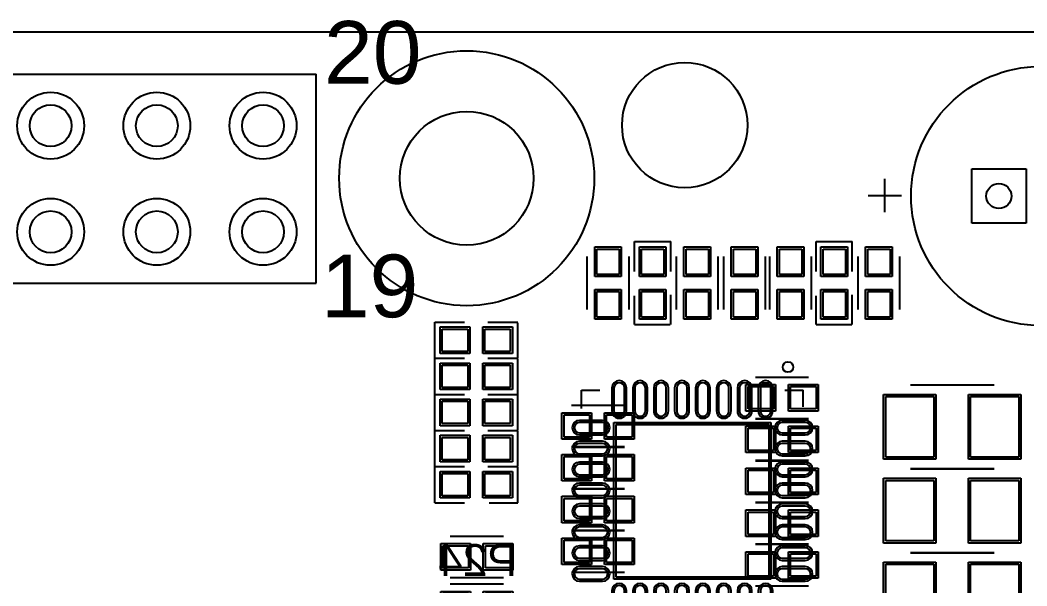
# Model space of a CAD drawing. Header units: inches. Extents: x -5 to 125, y -8 to 83.
# Drawn here: x 83.42 to 107.5, y 61.75 to 75.28 of the extents above; entities that cross this region are included whole.
import ezdxf

# ---------------------------------------------------------------- set-up
doc = ezdxf.new("R2010")
doc.units = ezdxf.units.IN
for name, color, linetype in [('Bottom Overlay', 54, 'Continuous'), ('Bottom Paste', 16, 'Continuous'), ('Bottom Solder', 6, 'Continuous'), ('Keep-Out Layer', 6, 'Continuous'), ('Top Overlay', 2, 'Continuous'), ('Top Paste', 8, 'Continuous'), ('Top Solder', 216, 'Continuous')]:
    doc.layers.add(name, color=color, linetype=linetype)
doc.styles.add('Arial', font='', dxfattribs={"height": 0.2})
doc.styles.get('Arial').set_extended_font_data('Arial')

# ---------------------------------------------------------------- blocks, each defined once
blk = doc.blocks.new('0805C_42')
at = {"layer": 'Top Overlay'}
for p, q in [((-1, 1), (1, 1)), ((-1, -1), (1, -1))]:
    blk.add_line(p, q, dxfattribs=at)
at = {"layer": 'Top Paste'}
for p, q in [((-1.591, 0.725), (-0.441, 0.725)), ((-1.591, -0.725), (-1.591, 0.725)), ((-0.441, 0.725), (-0.441, -0.725)), ((0.441, 0.725), (1.591, 0.725)), ((0.441, -0.725), (0.441, 0.725)), ((1.591, 0.725), (1.591, -0.725)), ((-0.441, -0.725), (-1.591, -0.725)), ((1.591, -0.725), (0.441, -0.725))]:
    blk.add_line(p, q, dxfattribs=at)
at = {"layer": 'Top Solder'}
for p, q in [((-1.641, 0.775), (-0.391, 0.775)), ((-1.641, -0.775), (-1.641, 0.775)), ((-0.391, 0.775), (-0.391, -0.775)), ((0.391, 0.775), (1.641, 0.775)), ((0.391, -0.775), (0.391, 0.775)), ((1.641, 0.775), (1.641, -0.775)), ((-0.391, -0.775), (-1.641, -0.775)), ((1.641, -0.775), (0.391, -0.775))]:
    blk.add_line(p, q, dxfattribs=at)
blk = doc.blocks.new('HEADER2_10_2_54_SPZ_65')
at = {"layer": 'Bottom Solder'}
for centre, radius in [((6.35, 1.27), 0.8), ((8.89, 1.27), 0.8), ((11.43, 1.27), 0.8), ((6.35, 1.27), 0.5), ((8.89, 1.27), 0.5), ((11.43, 1.27), 0.5), ((6.35, -1.27), 0.8), ((8.89, -1.27), 0.8), ((11.43, -1.27), 0.8), ((6.35, -1.27), 0.5), ((8.89, -1.27), 0.5), ((11.43, -1.27), 0.5)]:
    blk.add_circle(centre, radius, dxfattribs=at)
at = {"layer": 'Top Overlay'}
for p, q in [((-12.7, 2.5), (12.7, 2.5)), ((12.7, -2.5), (12.7, 2.5)), ((-12.7, -2.5), (12.7, -2.5))]:
    blk.add_line(p, q, dxfattribs=at)
at = {"layer": 'Top Solder'}
for centre, radius in [((6.35, 1.27), 0.8), ((8.89, 1.27), 0.8), ((11.43, 1.27), 0.8), ((6.35, 1.27), 0.5), ((8.89, 1.27), 0.5), ((11.43, 1.27), 0.5), ((6.35, -1.27), 0.8), ((8.89, -1.27), 0.8), ((11.43, -1.27), 0.8), ((6.35, -1.27), 0.5), ((8.89, -1.27), 0.5), ((11.43, -1.27), 0.5)]:
    blk.add_circle(centre, radius, dxfattribs=at)
at = {"layer": 'Top Overlay', "style": 'Arial'}
for s, p in [('20', (12.888, 2.274)), ('19', (12.813, -3.314))]:
    blk.add_text(s, height=1.5, rotation=360, dxfattribs=at).set_placement(p)
blk = doc.blocks.new('M____P____________73')
at = {"layer": 'Top Solder'}
blk.add_circle((0, 0), 1.5, dxfattribs=at)
blk = doc.blocks.new('M____P____________B_75')
at = {"layer": 'Bottom Solder'}
blk.add_circle((0, 0), 1.5, dxfattribs=at)
blk = doc.blocks.new('HOLE_3_2MM_76')
at = {"layer": 'Bottom Solder'}
for radius in [3.05, 1.6]:
    blk.add_circle((0, -8.474), radius, dxfattribs=at)
at = {"layer": 'Top Solder'}
for radius in [3.05, 1.6]:
    blk.add_circle((0, -8.474), radius, dxfattribs=at)
blk = doc.blocks.new('QFN32P_0_5BSC_5_5_H_3__65_3_65_85')
at = {"layer": 'Top Overlay'}
for p, q in [((-2.65, 2.21), (-2.65, 2.65)), ((-2.248, 2.65), (-2.65, 2.65)), ((2.65, 2.65), (2.223, 2.65)), ((2.65, 2.235), (2.65, 2.65)), ((-2.65, -2.65), (-2.65, -2.21)), ((2.65, -2.65), (2.65, -2.235)), ((-2.21, -2.65), (-2.65, -2.65)), ((2.65, -2.65), (2.235, -2.65))]:
    blk.add_line(p, q, dxfattribs=at)
blk.add_circle((-3.2, 2.286), 0.125, dxfattribs=at)
at = {"layer": 'Top Paste'}
for p, q in [((-1.875, 2.7), (-1.875, 2.15)), ((-1.625, 2.15), (-1.625, 2.7)), ((-1.375, 2.7), (-1.375, 2.15)), ((-1.125, 2.15), (-1.125, 2.7)), ((-0.875, 2.7), (-0.875, 2.15)), ((-0.625, 2.15), (-0.625, 2.7)), ((-0.375, 2.7), (-0.375, 2.15)), ((-0.125, 2.15), (-0.125, 2.7)), ((0.125, 2.7), (0.125, 2.15)), ((0.375, 2.15), (0.375, 2.7)), ((0.625, 2.7), (0.625, 2.15)), ((0.875, 2.15), (0.875, 2.7)), ((1.125, 2.7), (1.125, 2.15)), ((1.375, 2.15), (1.375, 2.7)), ((1.625, 2.7), (1.625, 2.15)), ((1.875, 2.15), (1.875, 2.7)), ((-2.15, 1.875), (-2.7, 1.875)), ((-1.825, 1.825), (1.825, 1.825)), ((-1.825, -1.825), (-1.825, 1.825)), ((1.825, 1.825), (1.825, -1.825)), ((2.7, 1.875), (2.15, 1.875)), ((-2.7, 1.625), (-2.15, 1.625)), ((2.15, 1.625), (2.7, 1.625)), ((-2.15, 1.375), (-2.7, 1.375)), ((2.7, 1.375), (2.15, 1.375)), ((-2.7, 1.125), (-2.15, 1.125)), ((2.15, 1.125), (2.7, 1.125)), ((-2.15, 0.875), (-2.7, 0.875)), ((2.7, 0.875), (2.15, 0.875)), ((-2.7, 0.625), (-2.15, 0.625)), ((2.15, 0.625), (2.7, 0.625)), ((-2.15, 0.375), (-2.7, 0.375)), ((2.7, 0.375), (2.15, 0.375)), ((-2.7, 0.125), (-2.15, 0.125)), ((2.15, 0.125), (2.7, 0.125)), ((-2.15, -0.125), (-2.7, -0.125)), ((2.7, -0.125), (2.15, -0.125)), ((-2.7, -0.375), (-2.15, -0.375)), ((2.15, -0.375), (2.7, -0.375)), ((-2.15, -0.625), (-2.7, -0.625)), ((2.7, -0.625), (2.15, -0.625)), ((-2.7, -0.875), (-2.15, -0.875)), ((2.15, -0.875), (2.7, -0.875)), ((-2.15, -1.125), (-2.7, -1.125)), ((2.7, -1.125), (2.15, -1.125)), ((-2.7, -1.375), (-2.15, -1.375)), ((2.15, -1.375), (2.7, -1.375)), ((-2.15, -1.625), (-2.7, -1.625)), ((2.7, -1.625), (2.15, -1.625)), ((-2.7, -1.875), (-2.15, -1.875)), ((1.825, -1.825), (-1.825, -1.825)), ((2.15, -1.875), (2.7, -1.875)), ((-1.875, -2.15), (-1.875, -2.7)), ((-1.625, -2.7), (-1.625, -2.15)), ((-1.375, -2.15), (-1.375, -2.7)), ((-1.125, -2.7), (-1.125, -2.15)), ((-0.875, -2.15), (-0.875, -2.7)), ((-0.625, -2.7), (-0.625, -2.15)), ((-0.375, -2.15), (-0.375, -2.7)), ((-0.125, -2.7), (-0.125, -2.15)), ((0.125, -2.15), (0.125, -2.7)), ((0.375, -2.7), (0.375, -2.15)), ((0.625, -2.15), (0.625, -2.7)), ((0.875, -2.7), (0.875, -2.15)), ((1.125, -2.15), (1.125, -2.7)), ((1.375, -2.7), (1.375, -2.15)), ((1.625, -2.15), (1.625, -2.7)), ((1.875, -2.7), (1.875, -2.15))]:
    blk.add_line(p, q, dxfattribs=at)
for centre, start, end in [((-1.75, 2.7), 0, 180), ((-1.25, 2.7), 0, 180), ((-0.75, 2.7), 0, 180), ((-0.25, 2.7), 0, 180), ((0.25, 2.7), 0, 180), ((0.75, 2.7), 0, 180), ((1.25, 2.7), 0, 180), ((1.75, 2.7), 0, 180), ((-1.75, 2.15), 180, 0), ((-1.25, 2.15), 180, 0), ((-0.75, 2.15), 180, 0), ((-0.25, 2.15), 180, 0), ((0.25, 2.15), 180, 0), ((0.75, 2.15), 180, 0), ((1.25, 2.15), 180, 0), ((1.75, 2.15), 180, 0), ((-2.7, 1.75), 90, 270), ((-2.15, 1.75), 270, 90), ((2.15, 1.75), 90, 270), ((2.7, 1.75), 270, 90), ((-2.7, 1.25), 90, 270), ((-2.15, 1.25), 270, 90), ((2.15, 1.25), 90, 270), ((2.7, 1.25), 270, 90), ((-2.7, 0.75), 90, 270), ((-2.15, 0.75), 270, 90), ((2.15, 0.75), 90, 270), ((2.7, 0.75), 270, 90), ((-2.7, 0.25), 90, 270), ((-2.15, 0.25), 270, 90), ((2.15, 0.25), 90, 270), ((2.7, 0.25), 270, 90), ((-2.7, -0.25), 90, 270), ((-2.15, -0.25), 270, 90), ((2.15, -0.25), 90, 270), ((2.7, -0.25), 270, 90), ((-2.7, -0.75), 90, 270), ((-2.15, -0.75), 270, 90), ((2.15, -0.75), 90, 270), ((2.7, -0.75), 270, 90), ((-2.7, -1.25), 90, 270), ((-2.15, -1.25), 270, 90), ((2.15, -1.25), 90, 270), ((2.7, -1.25), 270, 90), ((-2.7, -1.75), 90, 270), ((-2.15, -1.75), 270, 90), ((2.15, -1.75), 90, 270), ((2.7, -1.75), 270, 90), ((-1.75, -2.15), 0, 180), ((-1.25, -2.15), 0, 180), ((-0.75, -2.15), 0, 180), ((-0.25, -2.15), 0, 180), ((0.25, -2.15), 0, 180), ((0.75, -2.15), 0, 180), ((1.25, -2.15), 0, 180), ((1.75, -2.15), 0, 180), ((-1.75, -2.7), 180, 0), ((-1.25, -2.7), 180, 0), ((-0.75, -2.7), 180, 0), ((-0.25, -2.7), 180, 0), ((0.25, -2.7), 180, 0), ((0.75, -2.7), 180, 0), ((1.25, -2.7), 180, 0), ((1.75, -2.7), 180, 0)]:
    blk.add_arc(centre, 0.125, start, end, dxfattribs=at)
at = {"layer": 'Top Solder'}
for p, q in [((-1.925, 2.7), (-1.925, 2.15)), ((-1.575, 2.15), (-1.575, 2.7)), ((-1.425, 2.7), (-1.425, 2.15)), ((-1.075, 2.15), (-1.075, 2.7)), ((-0.925, 2.7), (-0.925, 2.15)), ((-0.575, 2.15), (-0.575, 2.7)), ((-0.425, 2.7), (-0.425, 2.15)), ((-0.075, 2.15), (-0.075, 2.7)), ((0.075, 2.7), (0.075, 2.15)), ((0.425, 2.15), (0.425, 2.7)), ((0.575, 2.7), (0.575, 2.15)), ((0.925, 2.15), (0.925, 2.7)), ((1.075, 2.7), (1.075, 2.15)), ((1.425, 2.15), (1.425, 2.7)), ((1.575, 2.7), (1.575, 2.15)), ((1.925, 2.15), (1.925, 2.7)), ((-2.15, 1.925), (-2.7, 1.925)), ((-1.875, 1.875), (1.875, 1.875)), ((-1.875, -1.875), (-1.875, 1.875)), ((1.875, 1.875), (1.875, -1.875)), ((2.7, 1.925), (2.15, 1.925)), ((-2.7, 1.575), (-2.15, 1.575)), ((2.15, 1.575), (2.7, 1.575)), ((-2.15, 1.425), (-2.7, 1.425)), ((2.7, 1.425), (2.15, 1.425)), ((-2.7, 1.075), (-2.15, 1.075)), ((2.15, 1.075), (2.7, 1.075)), ((-2.15, 0.925), (-2.7, 0.925)), ((2.7, 0.925), (2.15, 0.925)), ((-2.7, 0.575), (-2.15, 0.575)), ((2.15, 0.575), (2.7, 0.575)), ((-2.15, 0.425), (-2.7, 0.425)), ((2.7, 0.425), (2.15, 0.425)), ((-2.7, 0.075), (-2.15, 0.075)), ((2.15, 0.075), (2.7, 0.075)), ((-2.15, -0.075), (-2.7, -0.075)), ((2.7, -0.075), (2.15, -0.075)), ((-2.7, -0.425), (-2.15, -0.425)), ((2.15, -0.425), (2.7, -0.425)), ((-2.15, -0.575), (-2.7, -0.575)), ((2.7, -0.575), (2.15, -0.575)), ((-2.7, -0.925), (-2.15, -0.925)), ((2.15, -0.925), (2.7, -0.925)), ((-2.15, -1.075), (-2.7, -1.075)), ((2.7, -1.075), (2.15, -1.075)), ((-2.7, -1.425), (-2.15, -1.425)), ((2.15, -1.425), (2.7, -1.425)), ((-2.15, -1.575), (-2.7, -1.575)), ((2.7, -1.575), (2.15, -1.575)), ((-2.7, -1.925), (-2.15, -1.925)), ((1.875, -1.875), (-1.875, -1.875)), ((2.15, -1.925), (2.7, -1.925)), ((-1.925, -2.15), (-1.925, -2.7)), ((-1.575, -2.7), (-1.575, -2.15)), ((-1.425, -2.15), (-1.425, -2.7)), ((-1.075, -2.7), (-1.075, -2.15)), ((-0.925, -2.15), (-0.925, -2.7)), ((-0.575, -2.7), (-0.575, -2.15)), ((-0.425, -2.15), (-0.425, -2.7)), ((-0.075, -2.7), (-0.075, -2.15)), ((0.075, -2.15), (0.075, -2.7)), ((0.425, -2.7), (0.425, -2.15)), ((0.575, -2.15), (0.575, -2.7)), ((0.925, -2.7), (0.925, -2.15)), ((1.075, -2.15), (1.075, -2.7)), ((1.425, -2.7), (1.425, -2.15)), ((1.575, -2.15), (1.575, -2.7)), ((1.925, -2.7), (1.925, -2.15))]:
    blk.add_line(p, q, dxfattribs=at)
for centre, start, end in [((-1.75, 2.7), 0, 180), ((-1.25, 2.7), 0, 180), ((-0.75, 2.7), 0, 180), ((-0.25, 2.7), 0, 180), ((0.25, 2.7), 0, 180), ((0.75, 2.7), 0, 180), ((1.25, 2.7), 0, 180), ((1.75, 2.7), 0, 180), ((-1.75, 2.15), 180, 0), ((-1.25, 2.15), 180, 0), ((-0.75, 2.15), 180, 0), ((-0.25, 2.15), 180, 0), ((0.25, 2.15), 180, 0), ((0.75, 2.15), 180, 0), ((1.25, 2.15), 180, 0), ((1.75, 2.15), 180, 0), ((-2.7, 1.75), 90, 270), ((-2.15, 1.75), 270, 90), ((2.15, 1.75), 90, 270), ((2.7, 1.75), 270, 90), ((-2.7, 1.25), 90, 270), ((-2.15, 1.25), 270, 90), ((2.15, 1.25), 90, 270), ((2.7, 1.25), 270, 90), ((-2.7, 0.75), 90, 270), ((-2.15, 0.75), 270, 90), ((2.15, 0.75), 90, 270), ((2.7, 0.75), 270, 90), ((-2.7, 0.25), 90, 270), ((-2.15, 0.25), 270, 90), ((2.15, 0.25), 90, 270), ((2.7, 0.25), 270, 90), ((-2.7, -0.25), 90, 270), ((-2.15, -0.25), 270, 90), ((2.15, -0.25), 90, 270), ((2.7, -0.25), 270, 90), ((-2.7, -0.75), 90, 270), ((-2.15, -0.75), 270, 90), ((2.15, -0.75), 90, 270), ((2.7, -0.75), 270, 90), ((-2.7, -1.25), 90, 270), ((-2.15, -1.25), 270, 90), ((2.15, -1.25), 90, 270), ((2.7, -1.25), 270, 90), ((-2.7, -1.75), 90, 270), ((-2.15, -1.75), 270, 90), ((2.15, -1.75), 90, 270), ((2.7, -1.75), 270, 90), ((-1.75, -2.15), 0, 180), ((-1.25, -2.15), 0, 180), ((-0.75, -2.15), 0, 180), ((-0.25, -2.15), 0, 180), ((0.25, -2.15), 0, 180), ((0.75, -2.15), 0, 180), ((1.25, -2.15), 0, 180), ((1.75, -2.15), 0, 180), ((-1.75, -2.7), 180, 0), ((-1.25, -2.7), 180, 0), ((-0.75, -2.7), 180, 0), ((-0.25, -2.7), 180, 0), ((0.25, -2.7), 180, 0), ((0.75, -2.7), 180, 0), ((1.25, -2.7), 180, 0), ((1.75, -2.7), 180, 0)]:
    blk.add_arc(centre, 0.175, start, end, dxfattribs=at)
blk = doc.blocks.new('0402R_137')
at = {"layer": 'Top Overlay'}
for p, q in [((-0.279, 0.432), (-0.991, 0.432)), ((-0.991, -0.432), (-0.991, 0.432)), ((0.991, 0.432), (0.279, 0.432)), ((0.991, -0.432), (0.991, 0.419)), ((-0.279, -0.432), (-0.991, -0.432)), ((0.991, -0.432), (0.305, -0.432))]:
    blk.add_line(p, q, dxfattribs=at)
at = {"layer": 'Top Paste'}
for p, q in [((-0.813, -0.267), (-0.813, 0.267)), ((-0.813, 0.267), (-0.203, 0.267)), ((-0.203, 0.267), (-0.203, -0.267)), ((0.203, -0.267), (0.203, 0.267)), ((0.203, 0.267), (0.813, 0.267)), ((0.813, 0.267), (0.813, -0.267)), ((-0.203, -0.267), (-0.813, -0.267)), ((0.813, -0.267), (0.203, -0.267))]:
    blk.add_line(p, q, dxfattribs=at)
at = {"layer": 'Top Solder'}
for p, q in [((-0.863, -0.317), (-0.863, 0.317)), ((-0.863, 0.317), (-0.153, 0.317)), ((-0.153, 0.317), (-0.153, -0.317)), ((0.153, -0.317), (0.153, 0.317)), ((0.153, 0.317), (0.863, 0.317)), ((0.863, 0.317), (0.863, -0.317)), ((-0.153, -0.317), (-0.863, -0.317)), ((0.863, -0.317), (0.153, -0.317))]:
    blk.add_line(p, q, dxfattribs=at)
blk = doc.blocks.new('0402R_138')
at = {"layer": 'Top Overlay'}
for p, q in [((-0.279, 0.432), (-0.991, 0.432)), ((-0.991, -0.432), (-0.991, 0.432)), ((0.991, 0.432), (0.279, 0.432)), ((0.991, -0.432), (0.991, 0.419)), ((-0.279, -0.432), (-0.991, -0.432)), ((0.991, -0.432), (0.305, -0.432))]:
    blk.add_line(p, q, dxfattribs=at)
at = {"layer": 'Top Paste'}
for p, q in [((-0.813, -0.267), (-0.813, 0.267)), ((-0.813, 0.267), (-0.203, 0.267)), ((-0.203, 0.267), (-0.203, -0.267)), ((0.203, -0.267), (0.203, 0.267)), ((0.203, 0.267), (0.813, 0.267)), ((0.813, 0.267), (0.813, -0.267)), ((-0.203, -0.267), (-0.813, -0.267)), ((0.813, -0.267), (0.203, -0.267))]:
    blk.add_line(p, q, dxfattribs=at)
at = {"layer": 'Top Solder'}
for p, q in [((-0.863, -0.317), (-0.863, 0.317)), ((-0.863, 0.317), (-0.153, 0.317)), ((-0.153, 0.317), (-0.153, -0.317)), ((0.153, -0.317), (0.153, 0.317)), ((0.153, 0.317), (0.863, 0.317)), ((0.863, 0.317), (0.863, -0.317)), ((-0.153, -0.317), (-0.863, -0.317)), ((0.863, -0.317), (0.153, -0.317))]:
    blk.add_line(p, q, dxfattribs=at)
blk = doc.blocks.new('0402R_140')
at = {"layer": 'Top Overlay'}
for p, q in [((-0.991, 0.432), (-0.279, 0.432)), ((-0.991, -0.432), (-0.991, 0.432)), ((0.279, 0.432), (0.991, 0.432)), ((0.991, -0.432), (0.991, 0.419)), ((-0.991, -0.432), (-0.279, -0.432)), ((0.305, -0.432), (0.991, -0.432))]:
    blk.add_line(p, q, dxfattribs=at)
at = {"layer": 'Top Paste'}
for p, q in [((-0.813, -0.267), (-0.813, 0.267)), ((-0.813, 0.267), (-0.203, 0.267)), ((-0.203, 0.267), (-0.203, -0.267)), ((0.203, -0.267), (0.203, 0.267)), ((0.203, 0.267), (0.813, 0.267)), ((0.813, 0.267), (0.813, -0.267)), ((-0.203, -0.267), (-0.813, -0.267)), ((0.813, -0.267), (0.203, -0.267))]:
    blk.add_line(p, q, dxfattribs=at)
at = {"layer": 'Top Solder'}
for p, q in [((-0.863, -0.317), (-0.863, 0.317)), ((-0.863, 0.317), (-0.153, 0.317)), ((-0.153, 0.317), (-0.153, -0.317)), ((0.153, -0.317), (0.153, 0.317)), ((0.153, 0.317), (0.863, 0.317)), ((0.863, 0.317), (0.863, -0.317)), ((-0.153, -0.317), (-0.863, -0.317)), ((0.863, -0.317), (0.153, -0.317))]:
    blk.add_line(p, q, dxfattribs=at)
blk = doc.blocks.new('0402R_141')
at = {"layer": 'Top Overlay'}
for p, q in [((-0.991, 0.432), (-0.279, 0.432)), ((-0.991, -0.432), (-0.991, 0.432)), ((0.279, 0.432), (0.991, 0.432)), ((0.991, -0.432), (0.991, 0.419)), ((-0.991, -0.432), (-0.279, -0.432)), ((0.305, -0.432), (0.991, -0.432))]:
    blk.add_line(p, q, dxfattribs=at)
at = {"layer": 'Top Paste'}
for p, q in [((-0.813, -0.267), (-0.813, 0.267)), ((-0.813, 0.267), (-0.203, 0.267)), ((-0.203, 0.267), (-0.203, -0.267)), ((0.203, -0.267), (0.203, 0.267)), ((0.203, 0.267), (0.813, 0.267)), ((0.813, 0.267), (0.813, -0.267)), ((-0.203, -0.267), (-0.813, -0.267)), ((0.813, -0.267), (0.203, -0.267))]:
    blk.add_line(p, q, dxfattribs=at)
at = {"layer": 'Top Solder'}
for p, q in [((-0.863, -0.317), (-0.863, 0.317)), ((-0.863, 0.317), (-0.153, 0.317)), ((-0.153, 0.317), (-0.153, -0.317)), ((0.153, -0.317), (0.153, 0.317)), ((0.153, 0.317), (0.863, 0.317)), ((0.863, 0.317), (0.863, -0.317)), ((-0.153, -0.317), (-0.863, -0.317)), ((0.863, -0.317), (0.153, -0.317))]:
    blk.add_line(p, q, dxfattribs=at)
blk = doc.blocks.new('0402R_142')
at = {"layer": 'Top Overlay'}
for p, q in [((-0.991, 0.432), (-0.279, 0.432)), ((-0.991, -0.432), (-0.991, 0.432)), ((0.279, 0.432), (0.991, 0.432)), ((0.991, -0.432), (0.991, 0.419)), ((-0.991, -0.432), (-0.279, -0.432)), ((0.305, -0.432), (0.991, -0.432))]:
    blk.add_line(p, q, dxfattribs=at)
at = {"layer": 'Top Paste'}
for p, q in [((-0.813, -0.267), (-0.813, 0.267)), ((-0.813, 0.267), (-0.203, 0.267)), ((-0.203, 0.267), (-0.203, -0.267)), ((0.203, -0.267), (0.203, 0.267)), ((0.203, 0.267), (0.813, 0.267)), ((0.813, 0.267), (0.813, -0.267)), ((-0.203, -0.267), (-0.813, -0.267)), ((0.813, -0.267), (0.203, -0.267))]:
    blk.add_line(p, q, dxfattribs=at)
at = {"layer": 'Top Solder'}
for p, q in [((-0.863, -0.317), (-0.863, 0.317)), ((-0.863, 0.317), (-0.153, 0.317)), ((-0.153, 0.317), (-0.153, -0.317)), ((0.153, -0.317), (0.153, 0.317)), ((0.153, 0.317), (0.863, 0.317)), ((0.863, 0.317), (0.863, -0.317)), ((-0.153, -0.317), (-0.863, -0.317)), ((0.863, -0.317), (0.153, -0.317))]:
    blk.add_line(p, q, dxfattribs=at)
blk = doc.blocks.new('0402R_143')
at = {"layer": 'Top Overlay'}
for p, q in [((-0.991, 0.432), (-0.279, 0.432)), ((-0.991, -0.432), (-0.991, 0.432)), ((0.279, 0.432), (0.991, 0.432)), ((0.991, -0.432), (0.991, 0.419)), ((-0.991, -0.432), (-0.279, -0.432)), ((0.305, -0.432), (0.991, -0.432))]:
    blk.add_line(p, q, dxfattribs=at)
at = {"layer": 'Top Paste'}
for p, q in [((-0.813, -0.267), (-0.813, 0.267)), ((-0.813, 0.267), (-0.203, 0.267)), ((-0.203, 0.267), (-0.203, -0.267)), ((0.203, -0.267), (0.203, 0.267)), ((0.203, 0.267), (0.813, 0.267)), ((0.813, 0.267), (0.813, -0.267)), ((-0.203, -0.267), (-0.813, -0.267)), ((0.813, -0.267), (0.203, -0.267))]:
    blk.add_line(p, q, dxfattribs=at)
at = {"layer": 'Top Solder'}
for p, q in [((-0.863, -0.317), (-0.863, 0.317)), ((-0.863, 0.317), (-0.153, 0.317)), ((-0.153, 0.317), (-0.153, -0.317)), ((0.153, -0.317), (0.153, 0.317)), ((0.153, 0.317), (0.863, 0.317)), ((0.863, 0.317), (0.863, -0.317)), ((-0.153, -0.317), (-0.863, -0.317)), ((0.863, -0.317), (0.153, -0.317))]:
    blk.add_line(p, q, dxfattribs=at)
blk = doc.blocks.new('0402R_144')
at = {"layer": 'Top Overlay'}
for p, q in [((-0.991, 0.432), (-0.279, 0.432)), ((-0.991, -0.432), (-0.991, 0.432)), ((0.279, 0.432), (0.991, 0.432)), ((0.991, -0.432), (0.991, 0.419)), ((-0.991, -0.432), (-0.279, -0.432)), ((0.305, -0.432), (0.991, -0.432))]:
    blk.add_line(p, q, dxfattribs=at)
at = {"layer": 'Top Paste'}
for p, q in [((-0.813, -0.267), (-0.813, 0.267)), ((-0.813, 0.267), (-0.203, 0.267)), ((-0.203, 0.267), (-0.203, -0.267)), ((0.203, -0.267), (0.203, 0.267)), ((0.203, 0.267), (0.813, 0.267)), ((0.813, 0.267), (0.813, -0.267)), ((-0.203, -0.267), (-0.813, -0.267)), ((0.813, -0.267), (0.203, -0.267))]:
    blk.add_line(p, q, dxfattribs=at)
at = {"layer": 'Top Solder'}
for p, q in [((-0.863, -0.317), (-0.863, 0.317)), ((-0.863, 0.317), (-0.153, 0.317)), ((-0.153, 0.317), (-0.153, -0.317)), ((0.153, -0.317), (0.153, 0.317)), ((0.153, 0.317), (0.863, 0.317)), ((0.863, 0.317), (0.863, -0.317)), ((-0.153, -0.317), (-0.863, -0.317)), ((0.863, -0.317), (0.153, -0.317))]:
    blk.add_line(p, q, dxfattribs=at)
blk = doc.blocks.new('MIC_2_5_274')
at = {"layer": 'Bottom Solder'}
for p, q in [((-1.65, 0.65), (-0.35, 0.65)), ((-1.65, -0.65), (-1.65, 0.65)), ((-0.35, 0.65), (-0.35, -0.65)), ((-0.35, -0.65), (-1.65, -0.65))]:
    blk.add_line(p, q, dxfattribs=at)
for centre, radius in [((1, 0), 0.65), ((-1, 0), 0.3), ((1, 0), 0.3)]:
    blk.add_circle(centre, radius, dxfattribs=at)
at = {"layer": 'Top Overlay'}
for p, q in [((-3.726, -0.389), (-3.726, 0.411)), ((-4.126, 0.011), (-3.326, 0.011))]:
    blk.add_line(p, q, dxfattribs=at)
blk.add_circle((0, 0), 3.1, dxfattribs=at)
at = {"layer": 'Top Solder'}
for p, q in [((-1.65, 0.65), (-0.35, 0.65)), ((-1.65, -0.65), (-1.65, 0.65)), ((-0.35, 0.65), (-0.35, -0.65)), ((-0.35, -0.65), (-1.65, -0.65))]:
    blk.add_line(p, q, dxfattribs=at)
for centre, radius in [((1, 0), 0.65), ((-1, 0), 0.3), ((1, 0), 0.3)]:
    blk.add_circle(centre, radius, dxfattribs=at)
blk = doc.blocks.new('0402C_365')
at = {"layer": 'Top Overlay'}
for p, q in [((-0.635, 0.495), (0.635, 0.495)), ((0.635, -0.495), (-0.635, -0.495))]:
    blk.add_line(p, q, dxfattribs=at)
at = {"layer": 'Top Paste'}
for p, q in [((-0.813, -0.267), (-0.813, 0.267)), ((-0.813, 0.267), (-0.203, 0.267)), ((-0.203, 0.267), (-0.203, -0.267)), ((0.203, -0.267), (0.203, 0.267)), ((0.203, 0.267), (0.813, 0.267)), ((0.813, 0.267), (0.813, -0.267)), ((-0.203, -0.267), (-0.813, -0.267)), ((0.813, -0.267), (0.203, -0.267))]:
    blk.add_line(p, q, dxfattribs=at)
at = {"layer": 'Top Solder'}
for p, q in [((-0.863, -0.317), (-0.863, 0.317)), ((-0.863, 0.317), (-0.153, 0.317)), ((-0.153, 0.317), (-0.153, -0.317)), ((0.153, -0.317), (0.153, 0.317)), ((0.153, 0.317), (0.863, 0.317)), ((0.863, 0.317), (0.863, -0.317)), ((-0.153, -0.317), (-0.863, -0.317)), ((0.863, -0.317), (0.153, -0.317))]:
    blk.add_line(p, q, dxfattribs=at)
blk = doc.blocks.new('0402C_B_366')
at = {"layer": 'Bottom Overlay'}
for p, q in [((-0.635, 0.495), (0.635, 0.495)), ((-0.635, -0.495), (0.635, -0.495))]:
    blk.add_line(p, q, dxfattribs=at)
at = {"layer": 'Bottom Paste'}
for p, q in [((-0.813, -0.267), (-0.813, 0.267)), ((-0.813, 0.267), (-0.203, 0.267)), ((-0.203, 0.267), (-0.203, -0.267)), ((0.203, -0.267), (0.203, 0.267)), ((0.203, 0.267), (0.813, 0.267)), ((0.813, 0.267), (0.813, -0.267)), ((-0.203, -0.267), (-0.813, -0.267)), ((0.813, -0.267), (0.203, -0.267))]:
    blk.add_line(p, q, dxfattribs=at)
at = {"layer": 'Bottom Solder'}
for p, q in [((-0.863, -0.317), (-0.863, 0.317)), ((-0.863, 0.317), (-0.153, 0.317)), ((-0.153, 0.317), (-0.153, -0.317)), ((0.153, -0.317), (0.153, 0.317)), ((0.153, 0.317), (0.863, 0.317)), ((0.863, 0.317), (0.863, -0.317)), ((-0.153, -0.317), (-0.863, -0.317)), ((0.863, -0.317), (0.153, -0.317))]:
    blk.add_line(p, q, dxfattribs=at)
blk = doc.blocks.new('0402C_B_367')
at = {"layer": 'Bottom Overlay'}
for p, q in [((-0.635, 0.495), (0.635, 0.495)), ((-0.635, -0.495), (0.635, -0.495))]:
    blk.add_line(p, q, dxfattribs=at)
at = {"layer": 'Bottom Paste'}
for p, q in [((-0.813, -0.267), (-0.813, 0.267)), ((-0.813, 0.267), (-0.203, 0.267)), ((-0.203, 0.267), (-0.203, -0.267)), ((0.203, -0.267), (0.203, 0.267)), ((0.203, 0.267), (0.813, 0.267)), ((0.813, 0.267), (0.813, -0.267)), ((-0.203, -0.267), (-0.813, -0.267)), ((0.813, -0.267), (0.203, -0.267))]:
    blk.add_line(p, q, dxfattribs=at)
at = {"layer": 'Bottom Solder'}
for p, q in [((-0.863, -0.317), (-0.863, 0.317)), ((-0.863, 0.317), (-0.153, 0.317)), ((-0.153, 0.317), (-0.153, -0.317)), ((0.153, -0.317), (0.153, 0.317)), ((0.153, 0.317), (0.863, 0.317)), ((0.863, 0.317), (0.863, -0.317)), ((-0.153, -0.317), (-0.863, -0.317)), ((0.863, -0.317), (0.153, -0.317))]:
    blk.add_line(p, q, dxfattribs=at)
blk = doc.blocks.new('0402C_368')
at = {"layer": 'Top Overlay'}
for p, q in [((-0.635, 0.495), (0.635, 0.495)), ((0.635, -0.495), (-0.635, -0.495))]:
    blk.add_line(p, q, dxfattribs=at)
at = {"layer": 'Top Paste'}
for p, q in [((-0.813, -0.267), (-0.813, 0.267)), ((-0.813, 0.267), (-0.203, 0.267)), ((-0.203, 0.267), (-0.203, -0.267)), ((0.203, -0.267), (0.203, 0.267)), ((0.203, 0.267), (0.813, 0.267)), ((0.813, 0.267), (0.813, -0.267)), ((-0.203, -0.267), (-0.813, -0.267)), ((0.813, -0.267), (0.203, -0.267))]:
    blk.add_line(p, q, dxfattribs=at)
at = {"layer": 'Top Solder'}
for p, q in [((-0.863, -0.317), (-0.863, 0.317)), ((-0.863, 0.317), (-0.153, 0.317)), ((-0.153, 0.317), (-0.153, -0.317)), ((0.153, -0.317), (0.153, 0.317)), ((0.153, 0.317), (0.863, 0.317)), ((0.863, 0.317), (0.863, -0.317)), ((-0.153, -0.317), (-0.863, -0.317)), ((0.863, -0.317), (0.153, -0.317))]:
    blk.add_line(p, q, dxfattribs=at)
blk = doc.blocks.new('0402C_369')
at = {"layer": 'Top Overlay'}
for p, q in [((-0.635, 0.495), (0.635, 0.495)), ((0.635, -0.495), (-0.635, -0.495))]:
    blk.add_line(p, q, dxfattribs=at)
at = {"layer": 'Top Paste'}
for p, q in [((-0.813, -0.267), (-0.813, 0.267)), ((-0.813, 0.267), (-0.203, 0.267)), ((-0.203, 0.267), (-0.203, -0.267)), ((0.203, -0.267), (0.203, 0.267)), ((0.203, 0.267), (0.813, 0.267)), ((0.813, 0.267), (0.813, -0.267)), ((-0.203, -0.267), (-0.813, -0.267)), ((0.813, -0.267), (0.203, -0.267))]:
    blk.add_line(p, q, dxfattribs=at)
at = {"layer": 'Top Solder'}
for p, q in [((-0.863, -0.317), (-0.863, 0.317)), ((-0.863, 0.317), (-0.153, 0.317)), ((-0.153, 0.317), (-0.153, -0.317)), ((0.153, -0.317), (0.153, 0.317)), ((0.153, 0.317), (0.863, 0.317)), ((0.863, 0.317), (0.863, -0.317)), ((-0.153, -0.317), (-0.863, -0.317)), ((0.863, -0.317), (0.153, -0.317))]:
    blk.add_line(p, q, dxfattribs=at)
blk = doc.blocks.new('0805C_370')
at = {"layer": 'Top Overlay'}
for p, q in [((-1, 1), (1, 1)), ((-1, -1), (1, -1))]:
    blk.add_line(p, q, dxfattribs=at)
at = {"layer": 'Top Paste'}
for p, q in [((-1.591, 0.725), (-0.441, 0.725)), ((-1.591, -0.725), (-1.591, 0.725)), ((-0.441, 0.725), (-0.441, -0.725)), ((0.441, 0.725), (1.591, 0.725)), ((0.441, -0.725), (0.441, 0.725)), ((1.591, 0.725), (1.591, -0.725)), ((-0.441, -0.725), (-1.591, -0.725)), ((1.591, -0.725), (0.441, -0.725))]:
    blk.add_line(p, q, dxfattribs=at)
at = {"layer": 'Top Solder'}
for p, q in [((-1.641, 0.775), (-0.391, 0.775)), ((-1.641, -0.775), (-1.641, 0.775)), ((-0.391, 0.775), (-0.391, -0.775)), ((0.391, 0.775), (1.641, 0.775)), ((0.391, -0.775), (0.391, 0.775)), ((1.641, 0.775), (1.641, -0.775)), ((-0.391, -0.775), (-1.641, -0.775)), ((1.641, -0.775), (0.391, -0.775))]:
    blk.add_line(p, q, dxfattribs=at)
blk = doc.blocks.new('0402C_371')
at = {"layer": 'Top Overlay'}
for p, q in [((-0.635, 0.495), (0.635, 0.495)), ((0.635, -0.495), (-0.635, -0.495))]:
    blk.add_line(p, q, dxfattribs=at)
at = {"layer": 'Top Paste'}
for p, q in [((-0.813, -0.267), (-0.813, 0.267)), ((-0.813, 0.267), (-0.203, 0.267)), ((-0.203, 0.267), (-0.203, -0.267)), ((0.203, -0.267), (0.203, 0.267)), ((0.203, 0.267), (0.813, 0.267)), ((0.813, 0.267), (0.813, -0.267)), ((-0.203, -0.267), (-0.813, -0.267)), ((0.813, -0.267), (0.203, -0.267))]:
    blk.add_line(p, q, dxfattribs=at)
at = {"layer": 'Top Solder'}
for p, q in [((-0.863, -0.317), (-0.863, 0.317)), ((-0.863, 0.317), (-0.153, 0.317)), ((-0.153, 0.317), (-0.153, -0.317)), ((0.153, -0.317), (0.153, 0.317)), ((0.153, 0.317), (0.863, 0.317)), ((0.863, 0.317), (0.863, -0.317)), ((-0.153, -0.317), (-0.863, -0.317)), ((0.863, -0.317), (0.153, -0.317))]:
    blk.add_line(p, q, dxfattribs=at)
blk = doc.blocks.new('0402C_372')
at = {"layer": 'Top Overlay'}
for p, q in [((-0.635, 0.495), (0.635, 0.495)), ((0.635, -0.495), (-0.635, -0.495))]:
    blk.add_line(p, q, dxfattribs=at)
at = {"layer": 'Top Paste'}
for p, q in [((-0.813, -0.267), (-0.813, 0.267)), ((-0.813, 0.267), (-0.203, 0.267)), ((-0.203, 0.267), (-0.203, -0.267)), ((0.203, -0.267), (0.203, 0.267)), ((0.203, 0.267), (0.813, 0.267)), ((0.813, 0.267), (0.813, -0.267)), ((-0.203, -0.267), (-0.813, -0.267)), ((0.813, -0.267), (0.203, -0.267))]:
    blk.add_line(p, q, dxfattribs=at)
at = {"layer": 'Top Solder'}
for p, q in [((-0.863, -0.317), (-0.863, 0.317)), ((-0.863, 0.317), (-0.153, 0.317)), ((-0.153, 0.317), (-0.153, -0.317)), ((0.153, -0.317), (0.153, 0.317)), ((0.153, 0.317), (0.863, 0.317)), ((0.863, 0.317), (0.863, -0.317)), ((-0.153, -0.317), (-0.863, -0.317)), ((0.863, -0.317), (0.153, -0.317))]:
    blk.add_line(p, q, dxfattribs=at)
blk = doc.blocks.new('0805C_373')
at = {"layer": 'Top Overlay'}
for p, q in [((-1, 1), (1, 1)), ((-1, -1), (1, -1))]:
    blk.add_line(p, q, dxfattribs=at)
at = {"layer": 'Top Paste'}
for p, q in [((-1.591, 0.725), (-0.441, 0.725)), ((-1.591, -0.725), (-1.591, 0.725)), ((-0.441, 0.725), (-0.441, -0.725)), ((0.441, 0.725), (1.591, 0.725)), ((0.441, -0.725), (0.441, 0.725)), ((1.591, 0.725), (1.591, -0.725)), ((-0.441, -0.725), (-1.591, -0.725)), ((1.591, -0.725), (0.441, -0.725))]:
    blk.add_line(p, q, dxfattribs=at)
at = {"layer": 'Top Solder'}
for p, q in [((-1.641, 0.775), (-0.391, 0.775)), ((-1.641, -0.775), (-1.641, 0.775)), ((-0.391, 0.775), (-0.391, -0.775)), ((0.391, 0.775), (1.641, 0.775)), ((0.391, -0.775), (0.391, 0.775)), ((1.641, 0.775), (1.641, -0.775)), ((-0.391, -0.775), (-1.641, -0.775)), ((1.641, -0.775), (0.391, -0.775))]:
    blk.add_line(p, q, dxfattribs=at)
blk = doc.blocks.new('0402C_374')
at = {"layer": 'Top Overlay'}
for p, q in [((-0.635, 0.495), (0.635, 0.495)), ((-0.635, -0.495), (0.635, -0.495))]:
    blk.add_line(p, q, dxfattribs=at)
at = {"layer": 'Top Paste'}
for p, q in [((-0.813, -0.267), (-0.813, 0.267)), ((-0.813, 0.267), (-0.203, 0.267)), ((-0.203, 0.267), (-0.203, -0.267)), ((0.203, -0.267), (0.203, 0.267)), ((0.203, 0.267), (0.813, 0.267)), ((0.813, 0.267), (0.813, -0.267)), ((-0.203, -0.267), (-0.813, -0.267)), ((0.813, -0.267), (0.203, -0.267))]:
    blk.add_line(p, q, dxfattribs=at)
at = {"layer": 'Top Solder'}
for p, q in [((-0.863, -0.317), (-0.863, 0.317)), ((-0.863, 0.317), (-0.153, 0.317)), ((-0.153, 0.317), (-0.153, -0.317)), ((0.153, -0.317), (0.153, 0.317)), ((0.153, 0.317), (0.863, 0.317)), ((0.863, 0.317), (0.863, -0.317)), ((-0.153, -0.317), (-0.863, -0.317)), ((0.863, -0.317), (0.153, -0.317))]:
    blk.add_line(p, q, dxfattribs=at)
blk = doc.blocks.new('0402C_375')
at = {"layer": 'Top Overlay'}
for p, q in [((-0.635, 0.495), (0.635, 0.495)), ((-0.635, -0.495), (0.635, -0.495))]:
    blk.add_line(p, q, dxfattribs=at)
at = {"layer": 'Top Paste'}
for p, q in [((-0.813, -0.267), (-0.813, 0.267)), ((-0.813, 0.267), (-0.203, 0.267)), ((-0.203, 0.267), (-0.203, -0.267)), ((0.203, -0.267), (0.203, 0.267)), ((0.203, 0.267), (0.813, 0.267)), ((0.813, 0.267), (0.813, -0.267)), ((-0.203, -0.267), (-0.813, -0.267)), ((0.813, -0.267), (0.203, -0.267))]:
    blk.add_line(p, q, dxfattribs=at)
at = {"layer": 'Top Solder'}
for p, q in [((-0.863, -0.317), (-0.863, 0.317)), ((-0.863, 0.317), (-0.153, 0.317)), ((-0.153, 0.317), (-0.153, -0.317)), ((0.153, -0.317), (0.153, 0.317)), ((0.153, 0.317), (0.863, 0.317)), ((0.863, 0.317), (0.863, -0.317)), ((-0.153, -0.317), (-0.863, -0.317)), ((0.863, -0.317), (0.153, -0.317))]:
    blk.add_line(p, q, dxfattribs=at)
blk = doc.blocks.new('0402C_B_376')
at = {"layer": 'Bottom Overlay'}
for p, q in [((0.635, 0.495), (-0.635, 0.495)), ((0.635, -0.495), (-0.635, -0.495))]:
    blk.add_line(p, q, dxfattribs=at)
at = {"layer": 'Bottom Paste'}
for p, q in [((-0.813, -0.267), (-0.813, 0.267)), ((-0.813, 0.267), (-0.203, 0.267)), ((-0.203, 0.267), (-0.203, -0.267)), ((0.203, -0.267), (0.203, 0.267)), ((0.203, 0.267), (0.813, 0.267)), ((0.813, 0.267), (0.813, -0.267)), ((-0.203, -0.267), (-0.813, -0.267)), ((0.813, -0.267), (0.203, -0.267))]:
    blk.add_line(p, q, dxfattribs=at)
at = {"layer": 'Bottom Solder'}
for p, q in [((-0.863, -0.317), (-0.863, 0.317)), ((-0.863, 0.317), (-0.153, 0.317)), ((-0.153, 0.317), (-0.153, -0.317)), ((0.153, -0.317), (0.153, 0.317)), ((0.153, 0.317), (0.863, 0.317)), ((0.863, 0.317), (0.863, -0.317)), ((-0.153, -0.317), (-0.863, -0.317)), ((0.863, -0.317), (0.153, -0.317))]:
    blk.add_line(p, q, dxfattribs=at)
blk = doc.blocks.new('0402C_B_377')
at = {"layer": 'Bottom Overlay'}
for p, q in [((0.635, 0.495), (-0.635, 0.495)), ((0.635, -0.495), (-0.635, -0.495))]:
    blk.add_line(p, q, dxfattribs=at)
at = {"layer": 'Bottom Paste'}
for p, q in [((-0.813, -0.267), (-0.813, 0.267)), ((-0.813, 0.267), (-0.203, 0.267)), ((-0.203, 0.267), (-0.203, -0.267)), ((0.203, -0.267), (0.203, 0.267)), ((0.203, 0.267), (0.813, 0.267)), ((0.813, 0.267), (0.813, -0.267)), ((-0.203, -0.267), (-0.813, -0.267)), ((0.813, -0.267), (0.203, -0.267))]:
    blk.add_line(p, q, dxfattribs=at)
at = {"layer": 'Bottom Solder'}
for p, q in [((-0.863, -0.317), (-0.863, 0.317)), ((-0.863, 0.317), (-0.153, 0.317)), ((-0.153, 0.317), (-0.153, -0.317)), ((0.153, -0.317), (0.153, 0.317)), ((0.153, 0.317), (0.863, 0.317)), ((0.863, 0.317), (0.863, -0.317)), ((-0.153, -0.317), (-0.863, -0.317)), ((0.863, -0.317), (0.153, -0.317))]:
    blk.add_line(p, q, dxfattribs=at)
blk = doc.blocks.new('0402C_B_378')
at = {"layer": 'Bottom Overlay'}
for p, q in [((0.635, 0.495), (-0.635, 0.495)), ((0.635, -0.495), (-0.635, -0.495))]:
    blk.add_line(p, q, dxfattribs=at)
at = {"layer": 'Bottom Paste'}
for p, q in [((-0.813, -0.267), (-0.813, 0.267)), ((-0.813, 0.267), (-0.203, 0.267)), ((-0.203, 0.267), (-0.203, -0.267)), ((0.203, -0.267), (0.203, 0.267)), ((0.203, 0.267), (0.813, 0.267)), ((0.813, 0.267), (0.813, -0.267)), ((-0.203, -0.267), (-0.813, -0.267)), ((0.813, -0.267), (0.203, -0.267))]:
    blk.add_line(p, q, dxfattribs=at)
at = {"layer": 'Bottom Solder'}
for p, q in [((-0.863, -0.317), (-0.863, 0.317)), ((-0.863, 0.317), (-0.153, 0.317)), ((-0.153, 0.317), (-0.153, -0.317)), ((0.153, -0.317), (0.153, 0.317)), ((0.153, 0.317), (0.863, 0.317)), ((0.863, 0.317), (0.863, -0.317)), ((-0.153, -0.317), (-0.863, -0.317)), ((0.863, -0.317), (0.153, -0.317))]:
    blk.add_line(p, q, dxfattribs=at)
blk = doc.blocks.new('0402C_B_379')
at = {"layer": 'Bottom Overlay'}
for p, q in [((0.635, 0.495), (-0.635, 0.495)), ((0.635, -0.495), (-0.635, -0.495))]:
    blk.add_line(p, q, dxfattribs=at)
at = {"layer": 'Bottom Paste'}
for p, q in [((-0.813, -0.267), (-0.813, 0.267)), ((-0.813, 0.267), (-0.203, 0.267)), ((-0.203, 0.267), (-0.203, -0.267)), ((0.203, -0.267), (0.203, 0.267)), ((0.203, 0.267), (0.813, 0.267)), ((0.813, 0.267), (0.813, -0.267)), ((-0.203, -0.267), (-0.813, -0.267)), ((0.813, -0.267), (0.203, -0.267))]:
    blk.add_line(p, q, dxfattribs=at)
at = {"layer": 'Bottom Solder'}
for p, q in [((-0.863, -0.317), (-0.863, 0.317)), ((-0.863, 0.317), (-0.153, 0.317)), ((-0.153, 0.317), (-0.153, -0.317)), ((0.153, -0.317), (0.153, 0.317)), ((0.153, 0.317), (0.863, 0.317)), ((0.863, 0.317), (0.863, -0.317)), ((-0.153, -0.317), (-0.863, -0.317)), ((0.863, -0.317), (0.153, -0.317))]:
    blk.add_line(p, q, dxfattribs=at)
blk = doc.blocks.new('0402C_B_380')
at = {"layer": 'Bottom Overlay'}
for p, q in [((-0.635, 0.495), (0.635, 0.495)), ((-0.635, -0.495), (0.635, -0.495))]:
    blk.add_line(p, q, dxfattribs=at)
at = {"layer": 'Bottom Paste'}
for p, q in [((-0.813, -0.267), (-0.813, 0.267)), ((-0.813, 0.267), (-0.203, 0.267)), ((-0.203, 0.267), (-0.203, -0.267)), ((0.203, -0.267), (0.203, 0.267)), ((0.203, 0.267), (0.813, 0.267)), ((0.813, 0.267), (0.813, -0.267)), ((-0.203, -0.267), (-0.813, -0.267)), ((0.813, -0.267), (0.203, -0.267))]:
    blk.add_line(p, q, dxfattribs=at)
at = {"layer": 'Bottom Solder'}
for p, q in [((-0.863, -0.317), (-0.863, 0.317)), ((-0.863, 0.317), (-0.153, 0.317)), ((-0.153, 0.317), (-0.153, -0.317)), ((0.153, -0.317), (0.153, 0.317)), ((0.153, 0.317), (0.863, 0.317)), ((0.863, 0.317), (0.863, -0.317)), ((-0.153, -0.317), (-0.863, -0.317)), ((0.863, -0.317), (0.153, -0.317))]:
    blk.add_line(p, q, dxfattribs=at)
blk = doc.blocks.new('0402C_B_381')
at = {"layer": 'Bottom Overlay'}
for p, q in [((-0.635, 0.495), (0.635, 0.495)), ((-0.635, -0.495), (0.635, -0.495))]:
    blk.add_line(p, q, dxfattribs=at)
at = {"layer": 'Bottom Paste'}
for p, q in [((-0.813, -0.267), (-0.813, 0.267)), ((-0.813, 0.267), (-0.203, 0.267)), ((-0.203, 0.267), (-0.203, -0.267)), ((0.203, -0.267), (0.203, 0.267)), ((0.203, 0.267), (0.813, 0.267)), ((0.813, 0.267), (0.813, -0.267)), ((-0.203, -0.267), (-0.813, -0.267)), ((0.813, -0.267), (0.203, -0.267))]:
    blk.add_line(p, q, dxfattribs=at)
at = {"layer": 'Bottom Solder'}
for p, q in [((-0.863, -0.317), (-0.863, 0.317)), ((-0.863, 0.317), (-0.153, 0.317)), ((-0.153, 0.317), (-0.153, -0.317)), ((0.153, -0.317), (0.153, 0.317)), ((0.153, 0.317), (0.863, 0.317)), ((0.863, 0.317), (0.863, -0.317)), ((-0.153, -0.317), (-0.863, -0.317)), ((0.863, -0.317), (0.153, -0.317))]:
    blk.add_line(p, q, dxfattribs=at)
blk = doc.blocks.new('0402C_B_382')
at = {"layer": 'Bottom Overlay'}
for p, q in [((-0.635, 0.495), (0.635, 0.495)), ((-0.635, -0.495), (0.635, -0.495))]:
    blk.add_line(p, q, dxfattribs=at)
at = {"layer": 'Bottom Paste'}
for p, q in [((-0.813, -0.267), (-0.813, 0.267)), ((-0.813, 0.267), (-0.203, 0.267)), ((-0.203, 0.267), (-0.203, -0.267)), ((0.203, -0.267), (0.203, 0.267)), ((0.203, 0.267), (0.813, 0.267)), ((0.813, 0.267), (0.813, -0.267)), ((-0.203, -0.267), (-0.813, -0.267)), ((0.813, -0.267), (0.203, -0.267))]:
    blk.add_line(p, q, dxfattribs=at)
at = {"layer": 'Bottom Solder'}
for p, q in [((-0.863, -0.317), (-0.863, 0.317)), ((-0.863, 0.317), (-0.153, 0.317)), ((-0.153, 0.317), (-0.153, -0.317)), ((0.153, -0.317), (0.153, 0.317)), ((0.153, 0.317), (0.863, 0.317)), ((0.863, 0.317), (0.863, -0.317)), ((-0.153, -0.317), (-0.863, -0.317)), ((0.863, -0.317), (0.153, -0.317))]:
    blk.add_line(p, q, dxfattribs=at)

msp = doc.modelspace()

# ---------------------------------------------------------------- linework, layer by layer
at = {"layer": 'Keep-Out Layer'}
msp.add_line((3, 75), (117, 75), dxfattribs=at)

# ---------------------------------------------------------------- block references
for name, p in [('HEADER2_10_2_54_SPZ_65', (77.8, 71.487)), ('HOLE_3_2MM_76', (94.1, 79.974)), ('MIC_2_5_274', (107.826, 71.074)), ('0402R_142', (94.33, 67.624)), ('0402R_143', (94.33, 66.76)), ('0402C_B_381', (101.641, 66.247)), ('0805C_370', (105.71, 65.554)), ('0402R_140', (94.33, 65.896)), ('0402C_B_380', (101.641, 65.252)), ('0402R_141', (94.33, 65.033)), ('0402R_144', (94.33, 64.169)), ('0402C_B_367', (101.641, 64.247)), ('0805C_373', (105.71, 63.547)), ('0402C_B_366', (101.641, 63.247)), ('0402C_374', (94.343, 62.442)), ('0402C_B_382', (101.641, 62.247)), ('0805C_42', (105.71, 61.54)), ('0402C_375', (94.343, 61.299))]:
    msp.add_blockref(name, p)
for name, p, rotation in [('M____P____________73', (99.314, 72.771), 90), ('M____P____________B_75', (99.314, 72.771), 270), ('0402C_369', (97.479, 68.993), 270), ('0402R_138', (98.546, 68.993), 270), ('0402C_368', (99.613, 68.993), 270), ('0402C_372', (100.744, 68.993), 270), ('0402C_371', (101.844, 68.993), 270), ('0402R_137', (102.889, 68.993), 270), ('0402C_365', (103.956, 68.993), 270), ('QFN32P_0_5BSC_5_5_H_3__65_3_65_85', (99.497, 63.782), 270), ('0402C_B_379', (97.24, 65.574), 180), ('0402C_B_378', (97.24, 64.574), 180), ('0402C_B_376', (97.24, 63.574), 180), ('0402C_B_377', (97.24, 62.574), 180)]:
    msp.add_blockref(name, p, dxfattribs=dict(rotation=rotation))

# ---------------------------------------------------------------- texts
at = {"layer": 'Bottom Overlay', "style": 'Arial', "text_generation_flag": 2}
msp.add_text('P24', height=0.762, dxfattribs=at).set_placement((95.306, 61.985))

doc.saveas('drawing.dxf')
